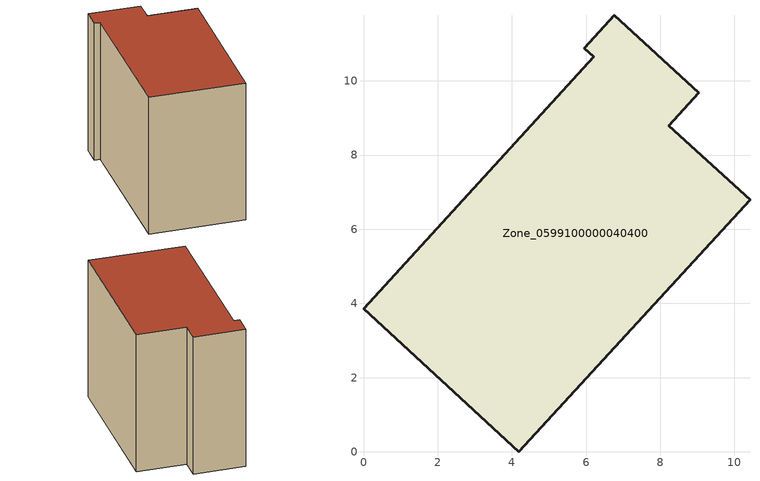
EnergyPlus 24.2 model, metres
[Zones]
Zone_0599100000040400
 floor ground (C_G): 6.76,11.77 9.04,9.68 8.23,8.79 10.42,6.79 4.19,0 0,3.86 6.21,10.65 5.95,10.88 z0
 wall outside (C_F): 10.42,6.79 8.23,8.79 9.04,9.68 6.76,11.77 5.95,10.88 6.21,10.65 0,3.86 4.19,0 10.42,6.79 z0:8.71
 roof outside (C_R): 6.76,11.77 5.95,10.88 6.21,10.65 0,3.86 4.19,0 10.42,6.79 8.23,8.79 9.04,9.68 z8.71
[BUILDING]
Pand.0599100000040400: North Axis=0; Terrain=City; Loads Convergence Tolerance Value=0.04; Temperature Convergence Tolerance Value=0.4; Solar Distribution=FullExterior; Maximum Number of Warmup Days=25; Minimum Number of Warmup Days=1
[Site:Location]
Rotterdam.The.Hague.AP_ZH_NLD Design_Conditions: Latitude=51.96; Longitude=4.45; Time Zone=1; Elevation=-4.5
[SITE:GROUNDTEMPERATURE:BUILDINGSURFACE]
18, 18, 18, 18, 18, 18, 18, 18, 18, 18, 18, 18
[MATERIAL] Thermal Absorptance=0.9; Solar Absorptance=0.7; Visible Absorptance=0.7
Name | Roughness | Thickness | Conductivity | Density | Specific Heat
G.TI.1975-1991 | MediumSmooth | 0.15 | 0.288461 | 540 | 1210
F.TI.1975-1991 | Rough | 0.3 | 0.230769 | 1920 | 840
R.TI.1975-1991 | MediumRough | 0.2 | 0.153846 | 1500 | 1000
[CONSTRUCTION]
C_G: G.TI.1975-1991
C_F: F.TI.1975-1991
C_R: R.TI.1975-1991
[ZONE]
Zone_0599100000040400: Type=1; Multiplier=1; Ceiling Height=Autocalculate; Volume=Autocalculate; Floor Area=autocalculate; Part of Total Floor Area=Yes
[ZONEINFILTRATION:DESIGNFLOWRATE]
Infil_Zone_0599100000040400: Zone or ZoneList or Space or SpaceList=Zone_0599100000040400; Schedule=AlwaysOn; Design Flow Rate Calculation Method=Flow/Area; Flow Rate per Floor Area=0.003; Constant Term Coefficient=1; Temperature Term Coefficient=0; Velocity Term Coefficient=0; Velocity Squared Term Coefficient=0
[HVACTEMPLATE:ZONE:IDEALLOADSAIRSYSTEM]
Zone_0599100000040400: Maximum Heating Supply Air Temperature=50; Minimum Cooling Supply Air Temperature=13; Maximum Heating Supply Air Humidity Ratio=0.0156; Minimum Cooling Supply Air Humidity Ratio=0.0077; Heating Limit=NoLimit; Cooling Limit=NoLimit; Dehumidification Control Type=ConstantSensibleHeatRatio; Cooling Sensible Heat Ratio=0.7; Dehumidification Setpoint=60; Humidification Control Type=None; Humidification Setpoint=30; Outdoor Air Method=None; Outdoor Air Flow Rate per Person=0.00944; Outdoor Air Flow Rate per Zone Floor Area=0; Outdoor Air Flow Rate per Zone=0; Demand Controlled Ventilation Type=None; Outdoor Air Economizer Type=NoEconomizer; Heat Recovery Type=None; Sensible Heat Recovery Effectiveness=0.7; Latent Heat Recovery Effectiveness=0.65
[ZONECONTROL:THERMOSTAT]
ThermostatControl_Zone_0599100000040400: Zone or ZoneList=Zone_0599100000040400; Control Type Schedule=DualSetpointControlType; Control 1=Thermostat_Zone_0599100000040400; Temperature Difference Between Cutout And Setpoint=0
[THERMOSTATSETPOINT:DUALSETPOINT]
Thermostat_Zone_0599100000040400: Heating Setpoint Temperature Schedule=HeatingSetpoint_Zone_0599100000040400; Cooling Setpoint Temperature Schedule=CoolingSetpoint_Zone_0599100000040400
[SCHEDULE:COMPACT]
HeatingSetpoint_Zone_0599100000040400: Through: 12/31, For: AllDays, Until: 24:00, 21
CoolingSetpoint_Zone_0599100000040400: Through: 12/31, For: AllDays, Until: 24:00, 24
DualSetpointControlType: Through: 12/31, For: AllDays, Until: 24:00, 4
AlwaysOn: Through: 12/31, For: AllDays, Until: 24:00, 1
